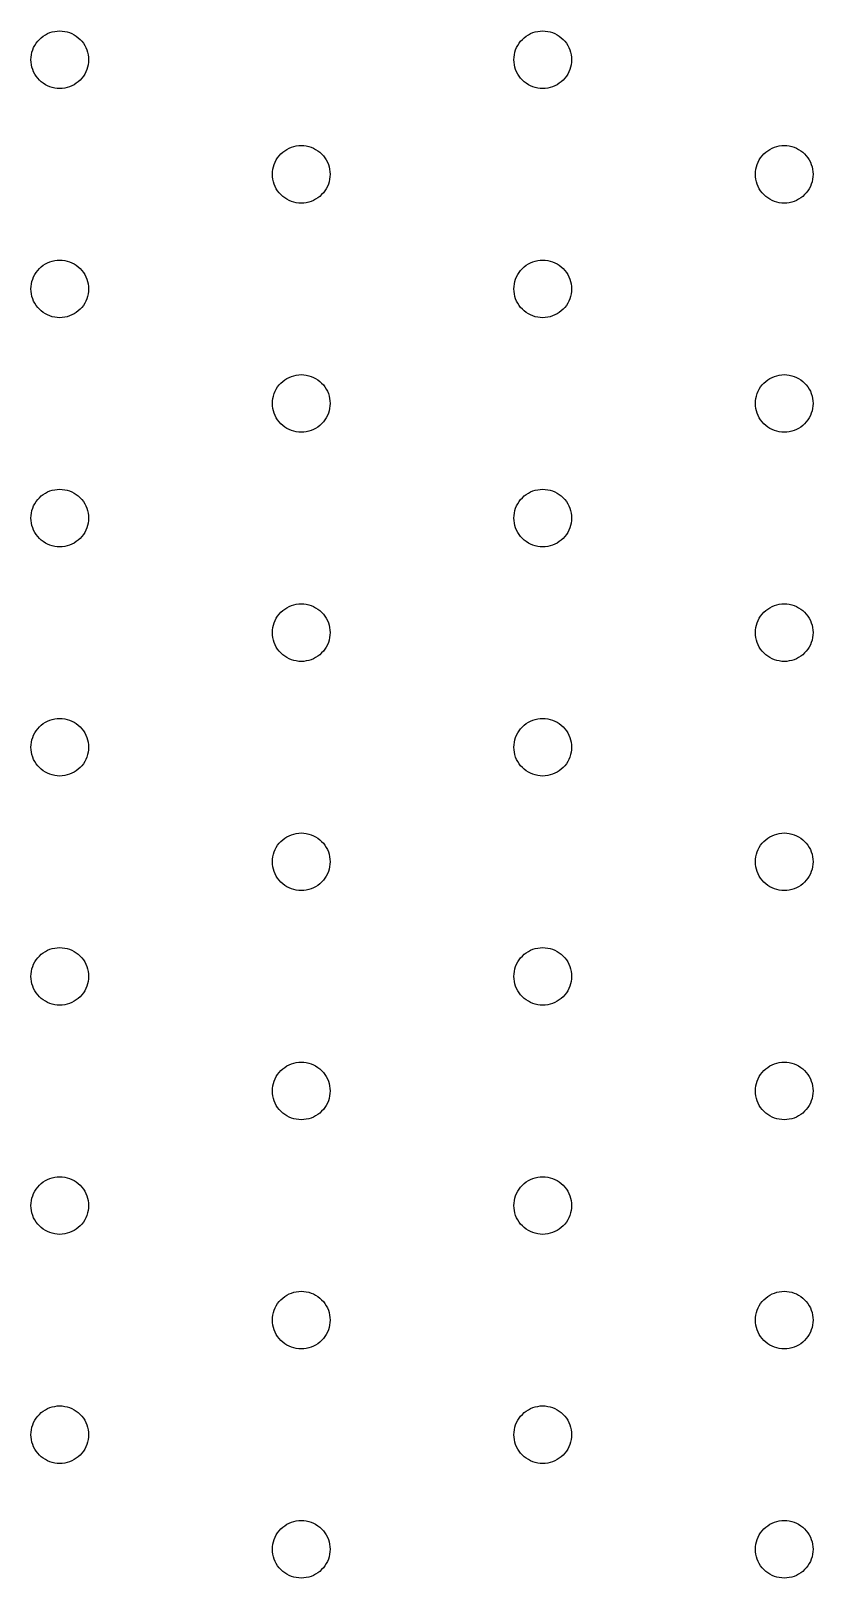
# Model space of a CAD drawing. Header units: millimetres. Extents: x 42 to 3058, y 353 to 2599.
# Drawn here: x 2688.2 to 2802.2, y 1465.7 to 1691.4 of the extents above; entities that cross this region are included whole.
import ezdxf

# ---------------------------------------------------------------- set-up
doc = ezdxf.new("R2010")
doc.units = ezdxf.units.MM
doc.layers.add('DRAWING', color=7, linetype='Continuous')

msp = doc.modelspace()

# ---------------------------------------------------------------- linework, layer by layer
at = {"layer": 'DRAWING', "linetype": 'CONTINUOUS', "true_color": 0x111111}
for points in [[(2696.6, 1687.19), (2696.58, 1686.83), (2696.54, 1686.46), (2696.46, 1686.1), (2696.35, 1685.75), (2696.21, 1685.42), (2696.04, 1685.09), (2695.84, 1684.78), (2695.62, 1684.49), (2695.37, 1684.22), (2695.1, 1683.97), (2694.81, 1683.75), (2694.5, 1683.55), (2694.17, 1683.38), (2693.84, 1683.24), (2693.49, 1683.13), (2693.13, 1683.05), (2692.77, 1683.01), (2692.4, 1682.99), (2692.03, 1683.01), (2691.67, 1683.05), (2691.31, 1683.13), (2690.96, 1683.24), (2690.63, 1683.38), (2690.3, 1683.55), (2689.99, 1683.75), (2689.7, 1683.97), (2689.43, 1684.22), (2689.18, 1684.49), (2688.96, 1684.78), (2688.76, 1685.09), (2688.59, 1685.42), (2688.45, 1685.75), (2688.34, 1686.1), (2688.26, 1686.46), (2688.22, 1686.83), (2688.2, 1687.19), (2688.22, 1687.56), (2688.26, 1687.92), (2688.34, 1688.28), (2688.45, 1688.63), (2688.59, 1688.97), (2688.76, 1689.29), (2688.96, 1689.6), (2689.18, 1689.89), (2689.43, 1690.16), (2689.7, 1690.41), (2689.99, 1690.63), (2690.3, 1690.83), (2690.63, 1691), (2690.96, 1691.14), (2691.31, 1691.25), (2691.67, 1691.33), (2692.03, 1691.38), (2692.4, 1691.39), (2692.77, 1691.38), (2693.13, 1691.33), (2693.49, 1691.25), (2693.84, 1691.14), (2694.17, 1691), (2694.5, 1690.83), (2694.81, 1690.63), (2695.1, 1690.41), (2695.37, 1690.16), (2695.62, 1689.89), (2695.84, 1689.6), (2696.04, 1689.29), (2696.21, 1688.97), (2696.35, 1688.63), (2696.46, 1688.28), (2696.54, 1687.92), (2696.58, 1687.56), (2696.6, 1687.19)], [(2767, 1687.19), (2766.98, 1686.83), (2766.94, 1686.46), (2766.86, 1686.1), (2766.75, 1685.75), (2766.61, 1685.42), (2766.44, 1685.09), (2766.24, 1684.78), (2766.02, 1684.49), (2765.77, 1684.22), (2765.5, 1683.97), (2765.21, 1683.75), (2764.9, 1683.55), (2764.57, 1683.38), (2764.24, 1683.24), (2763.89, 1683.13), (2763.53, 1683.05), (2763.17, 1683.01), (2762.8, 1682.99), (2762.43, 1683.01), (2762.07, 1683.05), (2761.71, 1683.13), (2761.36, 1683.24), (2761.03, 1683.38), (2760.7, 1683.55), (2760.39, 1683.75), (2760.1, 1683.97), (2759.83, 1684.22), (2759.58, 1684.49), (2759.36, 1684.78), (2759.16, 1685.09), (2758.99, 1685.42), (2758.85, 1685.75), (2758.74, 1686.1), (2758.66, 1686.46), (2758.62, 1686.83), (2758.6, 1687.19), (2758.62, 1687.56), (2758.66, 1687.92), (2758.74, 1688.28), (2758.85, 1688.63), (2758.99, 1688.97), (2759.16, 1689.29), (2759.36, 1689.6), (2759.58, 1689.89), (2759.83, 1690.16), (2760.1, 1690.41), (2760.39, 1690.63), (2760.7, 1690.83), (2761.03, 1691), (2761.36, 1691.14), (2761.71, 1691.25), (2762.07, 1691.33), (2762.43, 1691.38), (2762.8, 1691.39), (2763.17, 1691.38), (2763.53, 1691.33), (2763.89, 1691.25), (2764.24, 1691.14), (2764.57, 1691), (2764.9, 1690.83), (2765.21, 1690.63), (2765.5, 1690.41), (2765.77, 1690.16), (2766.02, 1689.89), (2766.24, 1689.6), (2766.44, 1689.29), (2766.61, 1688.97), (2766.75, 1688.63), (2766.86, 1688.28), (2766.94, 1687.92), (2766.98, 1687.56), (2767, 1687.19)], [(2731.8, 1670.48), (2731.78, 1670.11), (2731.74, 1669.75), (2731.66, 1669.39), (2731.55, 1669.04), (2731.41, 1668.7), (2731.24, 1668.38), (2731.04, 1668.07), (2730.82, 1667.78), (2730.57, 1667.51), (2730.3, 1667.26), (2730.01, 1667.04), (2729.7, 1666.84), (2729.37, 1666.67), (2729.04, 1666.53), (2728.69, 1666.42), (2728.33, 1666.34), (2727.97, 1666.29), (2727.6, 1666.28), (2727.23, 1666.29), (2726.87, 1666.34), (2726.51, 1666.42), (2726.16, 1666.53), (2725.83, 1666.67), (2725.5, 1666.84), (2725.19, 1667.04), (2724.9, 1667.26), (2724.63, 1667.51), (2724.38, 1667.78), (2724.16, 1668.07), (2723.96, 1668.38), (2723.79, 1668.7), (2723.65, 1669.04), (2723.54, 1669.39), (2723.46, 1669.75), (2723.42, 1670.11), (2723.4, 1670.48), (2723.42, 1670.84), (2723.46, 1671.21), (2723.54, 1671.56), (2723.65, 1671.91), (2723.79, 1672.25), (2723.96, 1672.58), (2724.16, 1672.89), (2724.38, 1673.18), (2724.63, 1673.45), (2724.9, 1673.69), (2725.19, 1673.92), (2725.5, 1674.11), (2725.83, 1674.28), (2726.16, 1674.42), (2726.51, 1674.53), (2726.87, 1674.61), (2727.23, 1674.66), (2727.6, 1674.68), (2727.97, 1674.66), (2728.33, 1674.61), (2728.69, 1674.53), (2729.04, 1674.42), (2729.37, 1674.28), (2729.7, 1674.11), (2730.01, 1673.92), (2730.3, 1673.69), (2730.57, 1673.45), (2730.82, 1673.18), (2731.04, 1672.89), (2731.24, 1672.58), (2731.41, 1672.25), (2731.55, 1671.91), (2731.66, 1671.56), (2731.74, 1671.21), (2731.78, 1670.84), (2731.8, 1670.48)], [(2802.2, 1670.48), (2802.18, 1670.11), (2802.14, 1669.75), (2802.06, 1669.39), (2801.95, 1669.04), (2801.81, 1668.7), (2801.64, 1668.38), (2801.44, 1668.07), (2801.22, 1667.78), (2800.97, 1667.51), (2800.7, 1667.26), (2800.41, 1667.04), (2800.1, 1666.84), (2799.77, 1666.67), (2799.44, 1666.53), (2799.09, 1666.42), (2798.73, 1666.34), (2798.37, 1666.29), (2798, 1666.28), (2797.63, 1666.29), (2797.27, 1666.34), (2796.91, 1666.42), (2796.56, 1666.53), (2796.23, 1666.67), (2795.9, 1666.84), (2795.59, 1667.04), (2795.3, 1667.26), (2795.03, 1667.51), (2794.78, 1667.78), (2794.56, 1668.07), (2794.36, 1668.38), (2794.19, 1668.7), (2794.05, 1669.04), (2793.94, 1669.39), (2793.86, 1669.75), (2793.82, 1670.11), (2793.8, 1670.48), (2793.82, 1670.84), (2793.86, 1671.21), (2793.94, 1671.56), (2794.05, 1671.91), (2794.19, 1672.25), (2794.36, 1672.58), (2794.56, 1672.89), (2794.78, 1673.18), (2795.03, 1673.45), (2795.3, 1673.69), (2795.59, 1673.92), (2795.9, 1674.11), (2796.23, 1674.28), (2796.56, 1674.42), (2796.91, 1674.53), (2797.27, 1674.61), (2797.63, 1674.66), (2798, 1674.68), (2798.37, 1674.66), (2798.73, 1674.61), (2799.09, 1674.53), (2799.44, 1674.42), (2799.77, 1674.28), (2800.1, 1674.11), (2800.41, 1673.92), (2800.7, 1673.69), (2800.97, 1673.45), (2801.22, 1673.18), (2801.44, 1672.89), (2801.64, 1672.58), (2801.81, 1672.25), (2801.95, 1671.91), (2802.06, 1671.56), (2802.14, 1671.21), (2802.18, 1670.84), (2802.2, 1670.48)], [(2696.6, 1653.76), (2696.58, 1653.4), (2696.54, 1653.03), (2696.46, 1652.67), (2696.35, 1652.33), (2696.21, 1651.99), (2696.04, 1651.66), (2695.84, 1651.35), (2695.62, 1651.06), (2695.37, 1650.79), (2695.1, 1650.54), (2694.81, 1650.32), (2694.5, 1650.12), (2694.17, 1649.96), (2693.84, 1649.81), (2693.49, 1649.7), (2693.13, 1649.63), (2692.77, 1649.58), (2692.4, 1649.56), (2692.03, 1649.58), (2691.67, 1649.63), (2691.31, 1649.7), (2690.96, 1649.81), (2690.63, 1649.96), (2690.3, 1650.12), (2689.99, 1650.32), (2689.7, 1650.54), (2689.43, 1650.79), (2689.18, 1651.06), (2688.96, 1651.35), (2688.76, 1651.66), (2688.59, 1651.99), (2688.45, 1652.33), (2688.34, 1652.67), (2688.26, 1653.03), (2688.22, 1653.4), (2688.2, 1653.76), (2688.22, 1654.13), (2688.26, 1654.49), (2688.34, 1654.85), (2688.45, 1655.2), (2688.59, 1655.54), (2688.76, 1655.86), (2688.96, 1656.17), (2689.18, 1656.46), (2689.43, 1656.73), (2689.7, 1656.98), (2689.99, 1657.2), (2690.3, 1657.4), (2690.63, 1657.57), (2690.96, 1657.71), (2691.31, 1657.82), (2691.67, 1657.9), (2692.03, 1657.95), (2692.4, 1657.96), (2692.77, 1657.95), (2693.13, 1657.9), (2693.49, 1657.82), (2693.84, 1657.71), (2694.17, 1657.57), (2694.5, 1657.4), (2694.81, 1657.2), (2695.1, 1656.98), (2695.37, 1656.73), (2695.62, 1656.46), (2695.84, 1656.17), (2696.04, 1655.86), (2696.21, 1655.54), (2696.35, 1655.2), (2696.46, 1654.85), (2696.54, 1654.49), (2696.58, 1654.13), (2696.6, 1653.76)], [(2767, 1653.76), (2766.98, 1653.4), (2766.94, 1653.03), (2766.86, 1652.67), (2766.75, 1652.33), (2766.61, 1651.99), (2766.44, 1651.66), (2766.24, 1651.35), (2766.02, 1651.06), (2765.77, 1650.79), (2765.5, 1650.54), (2765.21, 1650.32), (2764.9, 1650.12), (2764.57, 1649.96), (2764.24, 1649.81), (2763.89, 1649.7), (2763.53, 1649.63), (2763.17, 1649.58), (2762.8, 1649.56), (2762.43, 1649.58), (2762.07, 1649.63), (2761.71, 1649.7), (2761.36, 1649.81), (2761.03, 1649.96), (2760.7, 1650.12), (2760.39, 1650.32), (2760.1, 1650.54), (2759.83, 1650.79), (2759.58, 1651.06), (2759.36, 1651.35), (2759.16, 1651.66), (2758.99, 1651.99), (2758.85, 1652.33), (2758.74, 1652.67), (2758.66, 1653.03), (2758.62, 1653.4), (2758.6, 1653.76), (2758.62, 1654.13), (2758.66, 1654.49), (2758.74, 1654.85), (2758.85, 1655.2), (2758.99, 1655.54), (2759.16, 1655.86), (2759.36, 1656.17), (2759.58, 1656.46), (2759.83, 1656.73), (2760.1, 1656.98), (2760.39, 1657.2), (2760.7, 1657.4), (2761.03, 1657.57), (2761.36, 1657.71), (2761.71, 1657.82), (2762.07, 1657.9), (2762.43, 1657.95), (2762.8, 1657.96), (2763.17, 1657.95), (2763.53, 1657.9), (2763.89, 1657.82), (2764.24, 1657.71), (2764.57, 1657.57), (2764.9, 1657.4), (2765.21, 1657.2), (2765.5, 1656.98), (2765.77, 1656.73), (2766.02, 1656.46), (2766.24, 1656.17), (2766.44, 1655.86), (2766.61, 1655.54), (2766.75, 1655.2), (2766.86, 1654.85), (2766.94, 1654.49), (2766.98, 1654.13), (2767, 1653.76)], [(2731.8, 1637.05), (2731.78, 1636.68), (2731.74, 1636.32), (2731.66, 1635.96), (2731.55, 1635.61), (2731.41, 1635.27), (2731.24, 1634.95), (2731.04, 1634.64), (2730.82, 1634.35), (2730.57, 1634.08), (2730.3, 1633.83), (2730.01, 1633.61), (2729.7, 1633.41), (2729.37, 1633.24), (2729.04, 1633.1), (2728.69, 1632.99), (2728.33, 1632.91), (2727.97, 1632.86), (2727.6, 1632.85), (2727.23, 1632.86), (2726.87, 1632.91), (2726.51, 1632.99), (2726.16, 1633.1), (2725.83, 1633.24), (2725.5, 1633.41), (2725.19, 1633.61), (2724.9, 1633.83), (2724.63, 1634.08), (2724.38, 1634.35), (2724.16, 1634.64), (2723.96, 1634.95), (2723.79, 1635.27), (2723.65, 1635.61), (2723.54, 1635.96), (2723.46, 1636.32), (2723.42, 1636.68), (2723.4, 1637.05), (2723.42, 1637.41), (2723.46, 1637.78), (2723.54, 1638.13), (2723.65, 1638.48), (2723.79, 1638.82), (2723.96, 1639.15), (2724.16, 1639.46), (2724.38, 1639.75), (2724.63, 1640.02), (2724.9, 1640.26), (2725.19, 1640.49), (2725.5, 1640.68), (2725.83, 1640.85), (2726.16, 1640.99), (2726.51, 1641.1), (2726.87, 1641.18), (2727.23, 1641.23), (2727.6, 1641.25), (2727.97, 1641.23), (2728.33, 1641.18), (2728.69, 1641.1), (2729.04, 1640.99), (2729.37, 1640.85), (2729.7, 1640.68), (2730.01, 1640.49), (2730.3, 1640.26), (2730.57, 1640.02), (2730.82, 1639.75), (2731.04, 1639.46), (2731.24, 1639.15), (2731.41, 1638.82), (2731.55, 1638.48), (2731.66, 1638.13), (2731.74, 1637.78), (2731.78, 1637.41), (2731.8, 1637.05)], [(2802.2, 1637.05), (2802.18, 1636.68), (2802.14, 1636.32), (2802.06, 1635.96), (2801.95, 1635.61), (2801.81, 1635.27), (2801.64, 1634.95), (2801.44, 1634.64), (2801.22, 1634.35), (2800.97, 1634.08), (2800.7, 1633.83), (2800.41, 1633.61), (2800.1, 1633.41), (2799.77, 1633.24), (2799.44, 1633.1), (2799.09, 1632.99), (2798.73, 1632.91), (2798.37, 1632.86), (2798, 1632.85), (2797.63, 1632.86), (2797.27, 1632.91), (2796.91, 1632.99), (2796.56, 1633.1), (2796.23, 1633.24), (2795.9, 1633.41), (2795.59, 1633.61), (2795.3, 1633.83), (2795.03, 1634.08), (2794.78, 1634.35), (2794.56, 1634.64), (2794.36, 1634.95), (2794.19, 1635.27), (2794.05, 1635.61), (2793.94, 1635.96), (2793.86, 1636.32), (2793.82, 1636.68), (2793.8, 1637.05), (2793.82, 1637.41), (2793.86, 1637.78), (2793.94, 1638.13), (2794.05, 1638.48), (2794.19, 1638.82), (2794.36, 1639.15), (2794.56, 1639.46), (2794.78, 1639.75), (2795.03, 1640.02), (2795.3, 1640.26), (2795.59, 1640.49), (2795.9, 1640.68), (2796.23, 1640.85), (2796.56, 1640.99), (2796.91, 1641.1), (2797.27, 1641.18), (2797.63, 1641.23), (2798, 1641.25), (2798.37, 1641.23), (2798.73, 1641.18), (2799.09, 1641.1), (2799.44, 1640.99), (2799.77, 1640.85), (2800.1, 1640.68), (2800.41, 1640.49), (2800.7, 1640.26), (2800.97, 1640.02), (2801.22, 1639.75), (2801.44, 1639.46), (2801.64, 1639.15), (2801.81, 1638.82), (2801.95, 1638.48), (2802.06, 1638.13), (2802.14, 1637.78), (2802.18, 1637.41), (2802.2, 1637.05)], [(2696.6, 1620.33), (2696.58, 1619.97), (2696.54, 1619.6), (2696.46, 1619.25), (2696.35, 1618.9), (2696.21, 1618.56), (2696.04, 1618.23), (2695.84, 1617.92), (2695.62, 1617.63), (2695.37, 1617.36), (2695.1, 1617.11), (2694.81, 1616.89), (2694.5, 1616.69), (2694.17, 1616.53), (2693.84, 1616.39), (2693.49, 1616.28), (2693.13, 1616.2), (2692.77, 1616.15), (2692.4, 1616.13), (2692.03, 1616.15), (2691.67, 1616.2), (2691.31, 1616.28), (2690.96, 1616.39), (2690.63, 1616.53), (2690.3, 1616.69), (2689.99, 1616.89), (2689.7, 1617.11), (2689.43, 1617.36), (2689.18, 1617.63), (2688.96, 1617.92), (2688.76, 1618.23), (2688.59, 1618.56), (2688.45, 1618.9), (2688.34, 1619.25), (2688.26, 1619.6), (2688.22, 1619.97), (2688.2, 1620.33), (2688.22, 1620.7), (2688.26, 1621.06), (2688.34, 1621.42), (2688.45, 1621.77), (2688.59, 1622.11), (2688.76, 1622.43), (2688.96, 1622.74), (2689.18, 1623.03), (2689.43, 1623.3), (2689.7, 1623.55), (2689.99, 1623.77), (2690.3, 1623.97), (2690.63, 1624.14), (2690.96, 1624.28), (2691.31, 1624.39), (2691.67, 1624.47), (2692.03, 1624.52), (2692.4, 1624.53), (2692.77, 1624.52), (2693.13, 1624.47), (2693.49, 1624.39), (2693.84, 1624.28), (2694.17, 1624.14), (2694.5, 1623.97), (2694.81, 1623.77), (2695.1, 1623.55), (2695.37, 1623.3), (2695.62, 1623.03), (2695.84, 1622.74), (2696.04, 1622.43), (2696.21, 1622.11), (2696.35, 1621.77), (2696.46, 1621.42), (2696.54, 1621.06), (2696.58, 1620.7), (2696.6, 1620.33)], [(2767, 1620.33), (2766.98, 1619.97), (2766.94, 1619.6), (2766.86, 1619.25), (2766.75, 1618.9), (2766.61, 1618.56), (2766.44, 1618.23), (2766.24, 1617.92), (2766.02, 1617.63), (2765.77, 1617.36), (2765.5, 1617.11), (2765.21, 1616.89), (2764.9, 1616.69), (2764.57, 1616.53), (2764.24, 1616.39), (2763.89, 1616.28), (2763.53, 1616.2), (2763.17, 1616.15), (2762.8, 1616.13), (2762.43, 1616.15), (2762.07, 1616.2), (2761.71, 1616.28), (2761.36, 1616.39), (2761.03, 1616.53), (2760.7, 1616.69), (2760.39, 1616.89), (2760.1, 1617.11), (2759.83, 1617.36), (2759.58, 1617.63), (2759.36, 1617.92), (2759.16, 1618.23), (2758.99, 1618.56), (2758.85, 1618.9), (2758.74, 1619.25), (2758.66, 1619.6), (2758.62, 1619.97), (2758.6, 1620.33), (2758.62, 1620.7), (2758.66, 1621.06), (2758.74, 1621.42), (2758.85, 1621.77), (2758.99, 1622.11), (2759.16, 1622.43), (2759.36, 1622.74), (2759.58, 1623.03), (2759.83, 1623.3), (2760.1, 1623.55), (2760.39, 1623.77), (2760.7, 1623.97), (2761.03, 1624.14), (2761.36, 1624.28), (2761.71, 1624.39), (2762.07, 1624.47), (2762.43, 1624.52), (2762.8, 1624.53), (2763.17, 1624.52), (2763.53, 1624.47), (2763.89, 1624.39), (2764.24, 1624.28), (2764.57, 1624.14), (2764.9, 1623.97), (2765.21, 1623.77), (2765.5, 1623.55), (2765.77, 1623.3), (2766.02, 1623.03), (2766.24, 1622.74), (2766.44, 1622.43), (2766.61, 1622.11), (2766.75, 1621.77), (2766.86, 1621.42), (2766.94, 1621.06), (2766.98, 1620.7), (2767, 1620.33)], [(2731.8, 1603.62), (2731.78, 1603.25), (2731.74, 1602.89), (2731.66, 1602.53), (2731.55, 1602.18), (2731.41, 1601.84), (2731.24, 1601.52), (2731.04, 1601.21), (2730.82, 1600.92), (2730.57, 1600.65), (2730.3, 1600.4), (2730.01, 1600.18), (2729.7, 1599.98), (2729.37, 1599.81), (2729.04, 1599.67), (2728.69, 1599.56), (2728.33, 1599.48), (2727.97, 1599.43), (2727.6, 1599.42), (2727.23, 1599.43), (2726.87, 1599.48), (2726.51, 1599.56), (2726.16, 1599.67), (2725.83, 1599.81), (2725.5, 1599.98), (2725.19, 1600.18), (2724.9, 1600.4), (2724.63, 1600.65), (2724.38, 1600.92), (2724.16, 1601.21), (2723.96, 1601.52), (2723.79, 1601.84), (2723.65, 1602.18), (2723.54, 1602.53), (2723.46, 1602.89), (2723.42, 1603.25), (2723.4, 1603.62), (2723.42, 1603.98), (2723.46, 1604.35), (2723.54, 1604.7), (2723.65, 1605.05), (2723.79, 1605.39), (2723.96, 1605.72), (2724.16, 1606.03), (2724.38, 1606.32), (2724.63, 1606.59), (2724.9, 1606.83), (2725.19, 1607.06), (2725.5, 1607.25), (2725.83, 1607.42), (2726.16, 1607.56), (2726.51, 1607.67), (2726.87, 1607.75), (2727.23, 1607.8), (2727.6, 1607.82), (2727.97, 1607.8), (2728.33, 1607.75), (2728.69, 1607.67), (2729.04, 1607.56), (2729.37, 1607.42), (2729.7, 1607.25), (2730.01, 1607.06), (2730.3, 1606.83), (2730.57, 1606.59), (2730.82, 1606.32), (2731.04, 1606.03), (2731.24, 1605.72), (2731.41, 1605.39), (2731.55, 1605.05), (2731.66, 1604.7), (2731.74, 1604.35), (2731.78, 1603.98), (2731.8, 1603.62)], [(2802.2, 1603.62), (2802.18, 1603.25), (2802.14, 1602.89), (2802.06, 1602.53), (2801.95, 1602.18), (2801.81, 1601.84), (2801.64, 1601.52), (2801.44, 1601.21), (2801.22, 1600.92), (2800.97, 1600.65), (2800.7, 1600.4), (2800.41, 1600.18), (2800.1, 1599.98), (2799.77, 1599.81), (2799.44, 1599.67), (2799.09, 1599.56), (2798.73, 1599.48), (2798.37, 1599.43), (2798, 1599.42), (2797.63, 1599.43), (2797.27, 1599.48), (2796.91, 1599.56), (2796.56, 1599.67), (2796.23, 1599.81), (2795.9, 1599.98), (2795.59, 1600.18), (2795.3, 1600.4), (2795.03, 1600.65), (2794.78, 1600.92), (2794.56, 1601.21), (2794.36, 1601.52), (2794.19, 1601.84), (2794.05, 1602.18), (2793.94, 1602.53), (2793.86, 1602.89), (2793.82, 1603.25), (2793.8, 1603.62), (2793.82, 1603.98), (2793.86, 1604.35), (2793.94, 1604.7), (2794.05, 1605.05), (2794.19, 1605.39), (2794.36, 1605.72), (2794.56, 1606.03), (2794.78, 1606.32), (2795.03, 1606.59), (2795.3, 1606.83), (2795.59, 1607.06), (2795.9, 1607.25), (2796.23, 1607.42), (2796.56, 1607.56), (2796.91, 1607.67), (2797.27, 1607.75), (2797.63, 1607.8), (2798, 1607.82), (2798.37, 1607.8), (2798.73, 1607.75), (2799.09, 1607.67), (2799.44, 1607.56), (2799.77, 1607.42), (2800.1, 1607.25), (2800.41, 1607.06), (2800.7, 1606.83), (2800.97, 1606.59), (2801.22, 1606.32), (2801.44, 1606.03), (2801.64, 1605.72), (2801.81, 1605.39), (2801.95, 1605.05), (2802.06, 1604.7), (2802.14, 1604.35), (2802.18, 1603.98), (2802.2, 1603.62)], [(2696.6, 1586.9), (2696.58, 1586.54), (2696.54, 1586.17), (2696.46, 1585.82), (2696.35, 1585.47), (2696.21, 1585.13), (2696.04, 1584.8), (2695.84, 1584.49), (2695.62, 1584.2), (2695.37, 1583.93), (2695.1, 1583.69), (2694.81, 1583.46), (2694.5, 1583.27), (2694.17, 1583.1), (2693.84, 1582.96), (2693.49, 1582.85), (2693.13, 1582.77), (2692.77, 1582.72), (2692.4, 1582.7), (2692.03, 1582.72), (2691.67, 1582.77), (2691.31, 1582.85), (2690.96, 1582.96), (2690.63, 1583.1), (2690.3, 1583.27), (2689.99, 1583.46), (2689.7, 1583.69), (2689.43, 1583.93), (2689.18, 1584.2), (2688.96, 1584.49), (2688.76, 1584.8), (2688.59, 1585.13), (2688.45, 1585.47), (2688.34, 1585.82), (2688.26, 1586.17), (2688.22, 1586.54), (2688.2, 1586.9), (2688.22, 1587.27), (2688.26, 1587.63), (2688.34, 1587.99), (2688.45, 1588.34), (2688.59, 1588.68), (2688.76, 1589), (2688.96, 1589.31), (2689.18, 1589.6), (2689.43, 1589.87), (2689.7, 1590.12), (2689.99, 1590.34), (2690.3, 1590.54), (2690.63, 1590.71), (2690.96, 1590.85), (2691.31, 1590.96), (2691.67, 1591.04), (2692.03, 1591.09), (2692.4, 1591.1), (2692.77, 1591.09), (2693.13, 1591.04), (2693.49, 1590.96), (2693.84, 1590.85), (2694.17, 1590.71), (2694.5, 1590.54), (2694.81, 1590.34), (2695.1, 1590.12), (2695.37, 1589.87), (2695.62, 1589.6), (2695.84, 1589.31), (2696.04, 1589), (2696.21, 1588.68), (2696.35, 1588.34), (2696.46, 1587.99), (2696.54, 1587.63), (2696.58, 1587.27), (2696.6, 1586.9)], [(2767, 1586.9), (2766.98, 1586.54), (2766.94, 1586.17), (2766.86, 1585.82), (2766.75, 1585.47), (2766.61, 1585.13), (2766.44, 1584.8), (2766.24, 1584.49), (2766.02, 1584.2), (2765.77, 1583.93), (2765.5, 1583.69), (2765.21, 1583.46), (2764.9, 1583.27), (2764.57, 1583.1), (2764.24, 1582.96), (2763.89, 1582.85), (2763.53, 1582.77), (2763.17, 1582.72), (2762.8, 1582.7), (2762.43, 1582.72), (2762.07, 1582.77), (2761.71, 1582.85), (2761.36, 1582.96), (2761.03, 1583.1), (2760.7, 1583.27), (2760.39, 1583.46), (2760.1, 1583.69), (2759.83, 1583.93), (2759.58, 1584.2), (2759.36, 1584.49), (2759.16, 1584.8), (2758.99, 1585.13), (2758.85, 1585.47), (2758.74, 1585.82), (2758.66, 1586.17), (2758.62, 1586.54), (2758.6, 1586.9), (2758.62, 1587.27), (2758.66, 1587.63), (2758.74, 1587.99), (2758.85, 1588.34), (2758.99, 1588.68), (2759.16, 1589), (2759.36, 1589.31), (2759.58, 1589.6), (2759.83, 1589.87), (2760.1, 1590.12), (2760.39, 1590.34), (2760.7, 1590.54), (2761.03, 1590.71), (2761.36, 1590.85), (2761.71, 1590.96), (2762.07, 1591.04), (2762.43, 1591.09), (2762.8, 1591.1), (2763.17, 1591.09), (2763.53, 1591.04), (2763.89, 1590.96), (2764.24, 1590.85), (2764.57, 1590.71), (2764.9, 1590.54), (2765.21, 1590.34), (2765.5, 1590.12), (2765.77, 1589.87), (2766.02, 1589.6), (2766.24, 1589.31), (2766.44, 1589), (2766.61, 1588.68), (2766.75, 1588.34), (2766.86, 1587.99), (2766.94, 1587.63), (2766.98, 1587.27), (2767, 1586.9)], [(2731.8, 1570.19), (2731.78, 1569.82), (2731.74, 1569.46), (2731.66, 1569.1), (2731.55, 1568.75), (2731.41, 1568.41), (2731.24, 1568.09), (2731.04, 1567.78), (2730.82, 1567.49), (2730.57, 1567.22), (2730.3, 1566.97), (2730.01, 1566.75), (2729.7, 1566.55), (2729.37, 1566.38), (2729.04, 1566.24), (2728.69, 1566.13), (2728.33, 1566.05), (2727.97, 1566), (2727.6, 1565.99), (2727.23, 1566), (2726.87, 1566.05), (2726.51, 1566.13), (2726.16, 1566.24), (2725.83, 1566.38), (2725.5, 1566.55), (2725.19, 1566.75), (2724.9, 1566.97), (2724.63, 1567.22), (2724.38, 1567.49), (2724.16, 1567.78), (2723.96, 1568.09), (2723.79, 1568.41), (2723.65, 1568.75), (2723.54, 1569.1), (2723.46, 1569.46), (2723.42, 1569.82), (2723.4, 1570.19), (2723.42, 1570.55), (2723.46, 1570.92), (2723.54, 1571.28), (2723.65, 1571.62), (2723.79, 1571.96), (2723.96, 1572.29), (2724.16, 1572.6), (2724.38, 1572.89), (2724.63, 1573.16), (2724.9, 1573.41), (2725.19, 1573.63), (2725.5, 1573.83), (2725.83, 1573.99), (2726.16, 1574.13), (2726.51, 1574.24), (2726.87, 1574.32), (2727.23, 1574.37), (2727.6, 1574.39), (2727.97, 1574.37), (2728.33, 1574.32), (2728.69, 1574.24), (2729.04, 1574.13), (2729.37, 1573.99), (2729.7, 1573.83), (2730.01, 1573.63), (2730.3, 1573.41), (2730.57, 1573.16), (2730.82, 1572.89), (2731.04, 1572.6), (2731.24, 1572.29), (2731.41, 1571.96), (2731.55, 1571.62), (2731.66, 1571.28), (2731.74, 1570.92), (2731.78, 1570.55), (2731.8, 1570.19)], [(2802.2, 1570.19), (2802.18, 1569.82), (2802.14, 1569.46), (2802.06, 1569.1), (2801.95, 1568.75), (2801.81, 1568.41), (2801.64, 1568.09), (2801.44, 1567.78), (2801.22, 1567.49), (2800.97, 1567.22), (2800.7, 1566.97), (2800.41, 1566.75), (2800.1, 1566.55), (2799.77, 1566.38), (2799.44, 1566.24), (2799.09, 1566.13), (2798.73, 1566.05), (2798.37, 1566), (2798, 1565.99), (2797.63, 1566), (2797.27, 1566.05), (2796.91, 1566.13), (2796.56, 1566.24), (2796.23, 1566.38), (2795.9, 1566.55), (2795.59, 1566.75), (2795.3, 1566.97), (2795.03, 1567.22), (2794.78, 1567.49), (2794.56, 1567.78), (2794.36, 1568.09), (2794.19, 1568.41), (2794.05, 1568.75), (2793.94, 1569.1), (2793.86, 1569.46), (2793.82, 1569.82), (2793.8, 1570.19), (2793.82, 1570.55), (2793.86, 1570.92), (2793.94, 1571.28), (2794.05, 1571.62), (2794.19, 1571.96), (2794.36, 1572.29), (2794.56, 1572.6), (2794.78, 1572.89), (2795.03, 1573.16), (2795.3, 1573.41), (2795.59, 1573.63), (2795.9, 1573.83), (2796.23, 1573.99), (2796.56, 1574.13), (2796.91, 1574.24), (2797.27, 1574.32), (2797.63, 1574.37), (2798, 1574.39), (2798.37, 1574.37), (2798.73, 1574.32), (2799.09, 1574.24), (2799.44, 1574.13), (2799.77, 1573.99), (2800.1, 1573.83), (2800.41, 1573.63), (2800.7, 1573.41), (2800.97, 1573.16), (2801.22, 1572.89), (2801.44, 1572.6), (2801.64, 1572.29), (2801.81, 1571.96), (2801.95, 1571.62), (2802.06, 1571.28), (2802.14, 1570.92), (2802.18, 1570.55), (2802.2, 1570.19)], [(2696.6, 1553.47), (2696.58, 1553.11), (2696.54, 1552.74), (2696.46, 1552.39), (2696.35, 1552.04), (2696.21, 1551.7), (2696.04, 1551.37), (2695.84, 1551.06), (2695.62, 1550.77), (2695.37, 1550.5), (2695.1, 1550.26), (2694.81, 1550.03), (2694.5, 1549.84), (2694.17, 1549.67), (2693.84, 1549.53), (2693.49, 1549.42), (2693.13, 1549.34), (2692.77, 1549.29), (2692.4, 1549.27), (2692.03, 1549.29), (2691.67, 1549.34), (2691.31, 1549.42), (2690.96, 1549.53), (2690.63, 1549.67), (2690.3, 1549.84), (2689.99, 1550.03), (2689.7, 1550.26), (2689.43, 1550.5), (2689.18, 1550.77), (2688.96, 1551.06), (2688.76, 1551.37), (2688.59, 1551.7), (2688.45, 1552.04), (2688.34, 1552.39), (2688.26, 1552.74), (2688.22, 1553.11), (2688.2, 1553.47), (2688.22, 1553.84), (2688.26, 1554.2), (2688.34, 1554.56), (2688.45, 1554.91), (2688.59, 1555.25), (2688.76, 1555.57), (2688.96, 1555.88), (2689.18, 1556.17), (2689.43, 1556.44), (2689.7, 1556.69), (2689.99, 1556.91), (2690.3, 1557.11), (2690.63, 1557.28), (2690.96, 1557.42), (2691.31, 1557.53), (2691.67, 1557.61), (2692.03, 1557.66), (2692.4, 1557.67), (2692.77, 1557.66), (2693.13, 1557.61), (2693.49, 1557.53), (2693.84, 1557.42), (2694.17, 1557.28), (2694.5, 1557.11), (2694.81, 1556.91), (2695.1, 1556.69), (2695.37, 1556.44), (2695.62, 1556.17), (2695.84, 1555.88), (2696.04, 1555.57), (2696.21, 1555.25), (2696.35, 1554.91), (2696.46, 1554.56), (2696.54, 1554.2), (2696.58, 1553.84), (2696.6, 1553.47)], [(2767, 1553.47), (2766.98, 1553.11), (2766.94, 1552.74), (2766.86, 1552.39), (2766.75, 1552.04), (2766.61, 1551.7), (2766.44, 1551.37), (2766.24, 1551.06), (2766.02, 1550.77), (2765.77, 1550.5), (2765.5, 1550.26), (2765.21, 1550.03), (2764.9, 1549.84), (2764.57, 1549.67), (2764.24, 1549.53), (2763.89, 1549.42), (2763.53, 1549.34), (2763.17, 1549.29), (2762.8, 1549.27), (2762.43, 1549.29), (2762.07, 1549.34), (2761.71, 1549.42), (2761.36, 1549.53), (2761.03, 1549.67), (2760.7, 1549.84), (2760.39, 1550.03), (2760.1, 1550.26), (2759.83, 1550.5), (2759.58, 1550.77), (2759.36, 1551.06), (2759.16, 1551.37), (2758.99, 1551.7), (2758.85, 1552.04), (2758.74, 1552.39), (2758.66, 1552.74), (2758.62, 1553.11), (2758.6, 1553.47), (2758.62, 1553.84), (2758.66, 1554.2), (2758.74, 1554.56), (2758.85, 1554.91), (2758.99, 1555.25), (2759.16, 1555.57), (2759.36, 1555.88), (2759.58, 1556.17), (2759.83, 1556.44), (2760.1, 1556.69), (2760.39, 1556.91), (2760.7, 1557.11), (2761.03, 1557.28), (2761.36, 1557.42), (2761.71, 1557.53), (2762.07, 1557.61), (2762.43, 1557.66), (2762.8, 1557.67), (2763.17, 1557.66), (2763.53, 1557.61), (2763.89, 1557.53), (2764.24, 1557.42), (2764.57, 1557.28), (2764.9, 1557.11), (2765.21, 1556.91), (2765.5, 1556.69), (2765.77, 1556.44), (2766.02, 1556.17), (2766.24, 1555.88), (2766.44, 1555.57), (2766.61, 1555.25), (2766.75, 1554.91), (2766.86, 1554.56), (2766.94, 1554.2), (2766.98, 1553.84), (2767, 1553.47)], [(2731.8, 1536.76), (2731.78, 1536.39), (2731.74, 1536.03), (2731.66, 1535.67), (2731.55, 1535.32), (2731.41, 1534.98), (2731.24, 1534.66), (2731.04, 1534.35), (2730.82, 1534.06), (2730.57, 1533.79), (2730.3, 1533.54), (2730.01, 1533.32), (2729.7, 1533.12), (2729.37, 1532.95), (2729.04, 1532.81), (2728.69, 1532.7), (2728.33, 1532.62), (2727.97, 1532.57), (2727.6, 1532.56), (2727.23, 1532.57), (2726.87, 1532.62), (2726.51, 1532.7), (2726.16, 1532.81), (2725.83, 1532.95), (2725.5, 1533.12), (2725.19, 1533.32), (2724.9, 1533.54), (2724.63, 1533.79), (2724.38, 1534.06), (2724.16, 1534.35), (2723.96, 1534.66), (2723.79, 1534.98), (2723.65, 1535.32), (2723.54, 1535.67), (2723.46, 1536.03), (2723.42, 1536.39), (2723.4, 1536.76), (2723.42, 1537.12), (2723.46, 1537.49), (2723.54, 1537.85), (2723.65, 1538.2), (2723.79, 1538.53), (2723.96, 1538.86), (2724.16, 1539.17), (2724.38, 1539.46), (2724.63, 1539.73), (2724.9, 1539.98), (2725.19, 1540.2), (2725.5, 1540.4), (2725.83, 1540.57), (2726.16, 1540.71), (2726.51, 1540.82), (2726.87, 1540.89), (2727.23, 1540.94), (2727.6, 1540.96), (2727.97, 1540.94), (2728.33, 1540.89), (2728.69, 1540.82), (2729.04, 1540.71), (2729.37, 1540.57), (2729.7, 1540.4), (2730.01, 1540.2), (2730.3, 1539.98), (2730.57, 1539.73), (2730.82, 1539.46), (2731.04, 1539.17), (2731.24, 1538.86), (2731.41, 1538.53), (2731.55, 1538.2), (2731.66, 1537.85), (2731.74, 1537.49), (2731.78, 1537.12), (2731.8, 1536.76)], [(2802.2, 1536.76), (2802.18, 1536.39), (2802.14, 1536.03), (2802.06, 1535.67), (2801.95, 1535.32), (2801.81, 1534.98), (2801.64, 1534.66), (2801.44, 1534.35), (2801.22, 1534.06), (2800.97, 1533.79), (2800.7, 1533.54), (2800.41, 1533.32), (2800.1, 1533.12), (2799.77, 1532.95), (2799.44, 1532.81), (2799.09, 1532.7), (2798.73, 1532.62), (2798.37, 1532.57), (2798, 1532.56), (2797.63, 1532.57), (2797.27, 1532.62), (2796.91, 1532.7), (2796.56, 1532.81), (2796.23, 1532.95), (2795.9, 1533.12), (2795.59, 1533.32), (2795.3, 1533.54), (2795.03, 1533.79), (2794.78, 1534.06), (2794.56, 1534.35), (2794.36, 1534.66), (2794.19, 1534.98), (2794.05, 1535.32), (2793.94, 1535.67), (2793.86, 1536.03), (2793.82, 1536.39), (2793.8, 1536.76), (2793.82, 1537.12), (2793.86, 1537.49), (2793.94, 1537.85), (2794.05, 1538.2), (2794.19, 1538.53), (2794.36, 1538.86), (2794.56, 1539.17), (2794.78, 1539.46), (2795.03, 1539.73), (2795.3, 1539.98), (2795.59, 1540.2), (2795.9, 1540.4), (2796.23, 1540.57), (2796.56, 1540.71), (2796.91, 1540.82), (2797.27, 1540.89), (2797.63, 1540.94), (2798, 1540.96), (2798.37, 1540.94), (2798.73, 1540.89), (2799.09, 1540.82), (2799.44, 1540.71), (2799.77, 1540.57), (2800.1, 1540.4), (2800.41, 1540.2), (2800.7, 1539.98), (2800.97, 1539.73), (2801.22, 1539.46), (2801.44, 1539.17), (2801.64, 1538.86), (2801.81, 1538.53), (2801.95, 1538.2), (2802.06, 1537.85), (2802.14, 1537.49), (2802.18, 1537.12), (2802.2, 1536.76)], [(2696.6, 1520.04), (2696.58, 1519.68), (2696.54, 1519.31), (2696.46, 1518.96), (2696.35, 1518.61), (2696.21, 1518.27), (2696.04, 1517.94), (2695.84, 1517.63), (2695.62, 1517.34), (2695.37, 1517.07), (2695.1, 1516.83), (2694.81, 1516.6), (2694.5, 1516.41), (2694.17, 1516.24), (2693.84, 1516.1), (2693.49, 1515.99), (2693.13, 1515.91), (2692.77, 1515.86), (2692.4, 1515.84), (2692.03, 1515.86), (2691.67, 1515.91), (2691.31, 1515.99), (2690.96, 1516.1), (2690.63, 1516.24), (2690.3, 1516.41), (2689.99, 1516.6), (2689.7, 1516.83), (2689.43, 1517.07), (2689.18, 1517.34), (2688.96, 1517.63), (2688.76, 1517.94), (2688.59, 1518.27), (2688.45, 1518.61), (2688.34, 1518.96), (2688.26, 1519.31), (2688.22, 1519.68), (2688.2, 1520.04), (2688.22, 1520.41), (2688.26, 1520.77), (2688.34, 1521.13), (2688.45, 1521.48), (2688.59, 1521.82), (2688.76, 1522.14), (2688.96, 1522.45), (2689.18, 1522.74), (2689.43, 1523.01), (2689.7, 1523.26), (2689.99, 1523.48), (2690.3, 1523.68), (2690.63, 1523.85), (2690.96, 1523.99), (2691.31, 1524.1), (2691.67, 1524.18), (2692.03, 1524.23), (2692.4, 1524.24), (2692.77, 1524.23), (2693.13, 1524.18), (2693.49, 1524.1), (2693.84, 1523.99), (2694.17, 1523.85), (2694.5, 1523.68), (2694.81, 1523.48), (2695.1, 1523.26), (2695.37, 1523.01), (2695.62, 1522.74), (2695.84, 1522.45), (2696.04, 1522.14), (2696.21, 1521.82), (2696.35, 1521.48), (2696.46, 1521.13), (2696.54, 1520.77), (2696.58, 1520.41), (2696.6, 1520.04)], [(2767, 1520.04), (2766.98, 1519.68), (2766.94, 1519.31), (2766.86, 1518.96), (2766.75, 1518.61), (2766.61, 1518.27), (2766.44, 1517.94), (2766.24, 1517.63), (2766.02, 1517.34), (2765.77, 1517.07), (2765.5, 1516.83), (2765.21, 1516.6), (2764.9, 1516.41), (2764.57, 1516.24), (2764.24, 1516.1), (2763.89, 1515.99), (2763.53, 1515.91), (2763.17, 1515.86), (2762.8, 1515.84), (2762.43, 1515.86), (2762.07, 1515.91), (2761.71, 1515.99), (2761.36, 1516.1), (2761.03, 1516.24), (2760.7, 1516.41), (2760.39, 1516.6), (2760.1, 1516.83), (2759.83, 1517.07), (2759.58, 1517.34), (2759.36, 1517.63), (2759.16, 1517.94), (2758.99, 1518.27), (2758.85, 1518.61), (2758.74, 1518.96), (2758.66, 1519.31), (2758.62, 1519.68), (2758.6, 1520.04), (2758.62, 1520.41), (2758.66, 1520.77), (2758.74, 1521.13), (2758.85, 1521.48), (2758.99, 1521.82), (2759.16, 1522.14), (2759.36, 1522.45), (2759.58, 1522.74), (2759.83, 1523.01), (2760.1, 1523.26), (2760.39, 1523.48), (2760.7, 1523.68), (2761.03, 1523.85), (2761.36, 1523.99), (2761.71, 1524.1), (2762.07, 1524.18), (2762.43, 1524.23), (2762.8, 1524.24), (2763.17, 1524.23), (2763.53, 1524.18), (2763.89, 1524.1), (2764.24, 1523.99), (2764.57, 1523.85), (2764.9, 1523.68), (2765.21, 1523.48), (2765.5, 1523.26), (2765.77, 1523.01), (2766.02, 1522.74), (2766.24, 1522.45), (2766.44, 1522.14), (2766.61, 1521.82), (2766.75, 1521.48), (2766.86, 1521.13), (2766.94, 1520.77), (2766.98, 1520.41), (2767, 1520.04)], [(2731.8, 1503.33), (2731.78, 1502.96), (2731.74, 1502.6), (2731.66, 1502.24), (2731.55, 1501.89), (2731.41, 1501.55), (2731.24, 1501.23), (2731.04, 1500.92), (2730.82, 1500.63), (2730.57, 1500.36), (2730.3, 1500.11), (2730.01, 1499.89), (2729.7, 1499.69), (2729.37, 1499.52), (2729.04, 1499.38), (2728.69, 1499.27), (2728.33, 1499.19), (2727.97, 1499.15), (2727.6, 1499.13), (2727.23, 1499.15), (2726.87, 1499.19), (2726.51, 1499.27), (2726.16, 1499.38), (2725.83, 1499.52), (2725.5, 1499.69), (2725.19, 1499.89), (2724.9, 1500.11), (2724.63, 1500.36), (2724.38, 1500.63), (2724.16, 1500.92), (2723.96, 1501.23), (2723.79, 1501.55), (2723.65, 1501.89), (2723.54, 1502.24), (2723.46, 1502.6), (2723.42, 1502.96), (2723.4, 1503.33), (2723.42, 1503.7), (2723.46, 1504.06), (2723.54, 1504.42), (2723.65, 1504.77), (2723.79, 1505.1), (2723.96, 1505.43), (2724.16, 1505.74), (2724.38, 1506.03), (2724.63, 1506.3), (2724.9, 1506.55), (2725.19, 1506.77), (2725.5, 1506.97), (2725.83, 1507.14), (2726.16, 1507.28), (2726.51, 1507.39), (2726.87, 1507.47), (2727.23, 1507.51), (2727.6, 1507.53), (2727.97, 1507.51), (2728.33, 1507.47), (2728.69, 1507.39), (2729.04, 1507.28), (2729.37, 1507.14), (2729.7, 1506.97), (2730.01, 1506.77), (2730.3, 1506.55), (2730.57, 1506.3), (2730.82, 1506.03), (2731.04, 1505.74), (2731.24, 1505.43), (2731.41, 1505.1), (2731.55, 1504.77), (2731.66, 1504.42), (2731.74, 1504.06), (2731.78, 1503.7), (2731.8, 1503.33)], [(2802.2, 1503.33), (2802.18, 1502.96), (2802.14, 1502.6), (2802.06, 1502.24), (2801.95, 1501.89), (2801.81, 1501.55), (2801.64, 1501.23), (2801.44, 1500.92), (2801.22, 1500.63), (2800.97, 1500.36), (2800.7, 1500.11), (2800.41, 1499.89), (2800.1, 1499.69), (2799.77, 1499.52), (2799.44, 1499.38), (2799.09, 1499.27), (2798.73, 1499.19), (2798.37, 1499.15), (2798, 1499.13), (2797.63, 1499.15), (2797.27, 1499.19), (2796.91, 1499.27), (2796.56, 1499.38), (2796.23, 1499.52), (2795.9, 1499.69), (2795.59, 1499.89), (2795.3, 1500.11), (2795.03, 1500.36), (2794.78, 1500.63), (2794.56, 1500.92), (2794.36, 1501.23), (2794.19, 1501.55), (2794.05, 1501.89), (2793.94, 1502.24), (2793.86, 1502.6), (2793.82, 1502.96), (2793.8, 1503.33), (2793.82, 1503.7), (2793.86, 1504.06), (2793.94, 1504.42), (2794.05, 1504.77), (2794.19, 1505.1), (2794.36, 1505.43), (2794.56, 1505.74), (2794.78, 1506.03), (2795.03, 1506.3), (2795.3, 1506.55), (2795.59, 1506.77), (2795.9, 1506.97), (2796.23, 1507.14), (2796.56, 1507.28), (2796.91, 1507.39), (2797.27, 1507.47), (2797.63, 1507.51), (2798, 1507.53), (2798.37, 1507.51), (2798.73, 1507.47), (2799.09, 1507.39), (2799.44, 1507.28), (2799.77, 1507.14), (2800.1, 1506.97), (2800.41, 1506.77), (2800.7, 1506.55), (2800.97, 1506.3), (2801.22, 1506.03), (2801.44, 1505.74), (2801.64, 1505.43), (2801.81, 1505.1), (2801.95, 1504.77), (2802.06, 1504.42), (2802.14, 1504.06), (2802.18, 1503.7), (2802.2, 1503.33)], [(2696.6, 1486.61), (2696.58, 1486.25), (2696.54, 1485.89), (2696.46, 1485.53), (2696.35, 1485.18), (2696.21, 1484.84), (2696.04, 1484.51), (2695.84, 1484.21), (2695.62, 1483.91), (2695.37, 1483.64), (2695.1, 1483.4), (2694.81, 1483.17), (2694.5, 1482.98), (2694.17, 1482.81), (2693.84, 1482.67), (2693.49, 1482.56), (2693.13, 1482.48), (2692.77, 1482.43), (2692.4, 1482.41), (2692.03, 1482.43), (2691.67, 1482.48), (2691.31, 1482.56), (2690.96, 1482.67), (2690.63, 1482.81), (2690.3, 1482.98), (2689.99, 1483.17), (2689.7, 1483.4), (2689.43, 1483.64), (2689.18, 1483.91), (2688.96, 1484.21), (2688.76, 1484.51), (2688.59, 1484.84), (2688.45, 1485.18), (2688.34, 1485.53), (2688.26, 1485.89), (2688.22, 1486.25), (2688.2, 1486.61), (2688.22, 1486.98), (2688.26, 1487.34), (2688.34, 1487.7), (2688.45, 1488.05), (2688.59, 1488.39), (2688.76, 1488.71), (2688.96, 1489.02), (2689.18, 1489.31), (2689.43, 1489.58), (2689.7, 1489.83), (2689.99, 1490.05), (2690.3, 1490.25), (2690.63, 1490.42), (2690.96, 1490.56), (2691.31, 1490.67), (2691.67, 1490.75), (2692.03, 1490.8), (2692.4, 1490.81), (2692.77, 1490.8), (2693.13, 1490.75), (2693.49, 1490.67), (2693.84, 1490.56), (2694.17, 1490.42), (2694.5, 1490.25), (2694.81, 1490.05), (2695.1, 1489.83), (2695.37, 1489.58), (2695.62, 1489.31), (2695.84, 1489.02), (2696.04, 1488.71), (2696.21, 1488.39), (2696.35, 1488.05), (2696.46, 1487.7), (2696.54, 1487.34), (2696.58, 1486.98), (2696.6, 1486.61)], [(2767, 1486.61), (2766.98, 1486.25), (2766.94, 1485.89), (2766.86, 1485.53), (2766.75, 1485.18), (2766.61, 1484.84), (2766.44, 1484.51), (2766.24, 1484.21), (2766.02, 1483.91), (2765.77, 1483.64), (2765.5, 1483.4), (2765.21, 1483.17), (2764.9, 1482.98), (2764.57, 1482.81), (2764.24, 1482.67), (2763.89, 1482.56), (2763.53, 1482.48), (2763.17, 1482.43), (2762.8, 1482.41), (2762.43, 1482.43), (2762.07, 1482.48), (2761.71, 1482.56), (2761.36, 1482.67), (2761.03, 1482.81), (2760.7, 1482.98), (2760.39, 1483.17), (2760.1, 1483.4), (2759.83, 1483.64), (2759.58, 1483.91), (2759.36, 1484.21), (2759.16, 1484.51), (2758.99, 1484.84), (2758.85, 1485.18), (2758.74, 1485.53), (2758.66, 1485.89), (2758.62, 1486.25), (2758.6, 1486.61), (2758.62, 1486.98), (2758.66, 1487.34), (2758.74, 1487.7), (2758.85, 1488.05), (2758.99, 1488.39), (2759.16, 1488.71), (2759.36, 1489.02), (2759.58, 1489.31), (2759.83, 1489.58), (2760.1, 1489.83), (2760.39, 1490.05), (2760.7, 1490.25), (2761.03, 1490.42), (2761.36, 1490.56), (2761.71, 1490.67), (2762.07, 1490.75), (2762.43, 1490.8), (2762.8, 1490.81), (2763.17, 1490.8), (2763.53, 1490.75), (2763.89, 1490.67), (2764.24, 1490.56), (2764.57, 1490.42), (2764.9, 1490.25), (2765.21, 1490.05), (2765.5, 1489.83), (2765.77, 1489.58), (2766.02, 1489.31), (2766.24, 1489.02), (2766.44, 1488.71), (2766.61, 1488.39), (2766.75, 1488.05), (2766.86, 1487.7), (2766.94, 1487.34), (2766.98, 1486.98), (2767, 1486.61)], [(2731.8, 1469.9), (2731.78, 1469.53), (2731.74, 1469.17), (2731.66, 1468.81), (2731.55, 1468.46), (2731.41, 1468.12), (2731.24, 1467.8), (2731.04, 1467.49), (2730.82, 1467.2), (2730.57, 1466.93), (2730.3, 1466.68), (2730.01, 1466.46), (2729.7, 1466.26), (2729.37, 1466.09), (2729.04, 1465.95), (2728.69, 1465.84), (2728.33, 1465.76), (2727.97, 1465.72), (2727.6, 1465.7), (2727.23, 1465.72), (2726.87, 1465.76), (2726.51, 1465.84), (2726.16, 1465.95), (2725.83, 1466.09), (2725.5, 1466.26), (2725.19, 1466.46), (2724.9, 1466.68), (2724.63, 1466.93), (2724.38, 1467.2), (2724.16, 1467.49), (2723.96, 1467.8), (2723.79, 1468.12), (2723.65, 1468.46), (2723.54, 1468.81), (2723.46, 1469.17), (2723.42, 1469.53), (2723.4, 1469.9), (2723.42, 1470.27), (2723.46, 1470.63), (2723.54, 1470.99), (2723.65, 1471.34), (2723.79, 1471.67), (2723.96, 1472), (2724.16, 1472.31), (2724.38, 1472.6), (2724.63, 1472.87), (2724.9, 1473.12), (2725.19, 1473.34), (2725.5, 1473.54), (2725.83, 1473.71), (2726.16, 1473.85), (2726.51, 1473.96), (2726.87, 1474.04), (2727.23, 1474.08), (2727.6, 1474.1), (2727.97, 1474.08), (2728.33, 1474.04), (2728.69, 1473.96), (2729.04, 1473.85), (2729.37, 1473.71), (2729.7, 1473.54), (2730.01, 1473.34), (2730.3, 1473.12), (2730.57, 1472.87), (2730.82, 1472.6), (2731.04, 1472.31), (2731.24, 1472), (2731.41, 1471.67), (2731.55, 1471.34), (2731.66, 1470.99), (2731.74, 1470.63), (2731.78, 1470.27), (2731.8, 1469.9)], [(2802.2, 1469.9), (2802.18, 1469.53), (2802.14, 1469.17), (2802.06, 1468.81), (2801.95, 1468.46), (2801.81, 1468.12), (2801.64, 1467.8), (2801.44, 1467.49), (2801.22, 1467.2), (2800.97, 1466.93), (2800.7, 1466.68), (2800.41, 1466.46), (2800.1, 1466.26), (2799.77, 1466.09), (2799.44, 1465.95), (2799.09, 1465.84), (2798.73, 1465.76), (2798.37, 1465.72), (2798, 1465.7), (2797.63, 1465.72), (2797.27, 1465.76), (2796.91, 1465.84), (2796.56, 1465.95), (2796.23, 1466.09), (2795.9, 1466.26), (2795.59, 1466.46), (2795.3, 1466.68), (2795.03, 1466.93), (2794.78, 1467.2), (2794.56, 1467.49), (2794.36, 1467.8), (2794.19, 1468.12), (2794.05, 1468.46), (2793.94, 1468.81), (2793.86, 1469.17), (2793.82, 1469.53), (2793.8, 1469.9), (2793.82, 1470.27), (2793.86, 1470.63), (2793.94, 1470.99), (2794.05, 1471.34), (2794.19, 1471.67), (2794.36, 1472), (2794.56, 1472.31), (2794.78, 1472.6), (2795.03, 1472.87), (2795.3, 1473.12), (2795.59, 1473.34), (2795.9, 1473.54), (2796.23, 1473.71), (2796.56, 1473.85), (2796.91, 1473.96), (2797.27, 1474.04), (2797.63, 1474.08), (2798, 1474.1), (2798.37, 1474.08), (2798.73, 1474.04), (2799.09, 1473.96), (2799.44, 1473.85), (2799.77, 1473.71), (2800.1, 1473.54), (2800.41, 1473.34), (2800.7, 1473.12), (2800.97, 1472.87), (2801.22, 1472.6), (2801.44, 1472.31), (2801.64, 1472), (2801.81, 1471.67), (2801.95, 1471.34), (2802.06, 1470.99), (2802.14, 1470.63), (2802.18, 1470.27), (2802.2, 1469.9)]]:
    msp.add_lwpolyline(points, close=True, dxfattribs=at)

doc.saveas('drawing.dxf')
